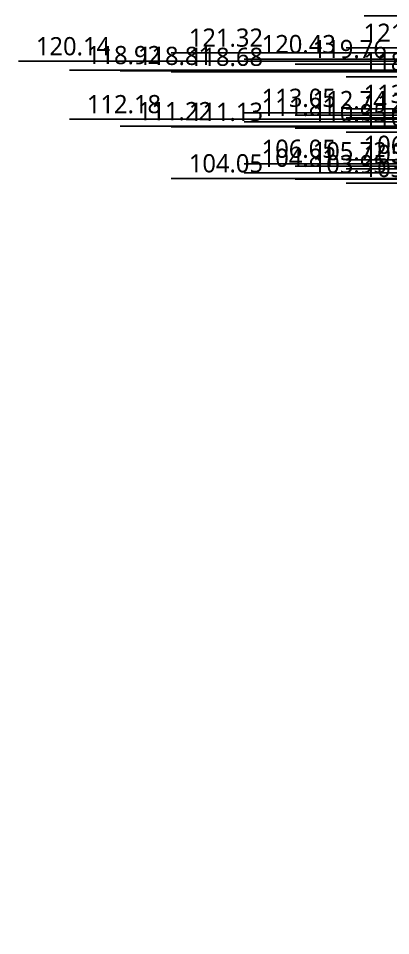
# Model space of a CAD drawing. Header units: millimetres. Extents: x -68 to 445, y -70 to 380.
# Drawn here: x -68 to -16.9, y 92.5 to 218.5 of the extents above; entities that cross this region are included whole.
import ezdxf

# ---------------------------------------------------------------- set-up
doc = ezdxf.new("R2010")
doc.units = ezdxf.units.MM
doc.layers.add('DIM', color=4, linetype='CONTINUOUS', lineweight=13)
doc.layers.add('DIM_MORE', color=3, linetype='CONTINUOUS', lineweight=13)
doc.styles.add('KR', font='malgun.ttf')
doc.dimstyles.new('TOCCATA', dxfattribs={"dimtxt": 2.5, "dimasz": 2, "dimexe": 1.2, "dimexo": 1, "dimgap": 0.8, "dimtad": 1, "dimdsep": 46, "dimtxsty": 'KR', "dimblk": 'ARCHTICK', "dimcen": 2.5, "dimazin": 3, "dimtfac": 0.5, "dimtmove": 2, "dimatfit": 3})

# ---------------------------------------------------------------- blocks, each defined once
blk = doc.blocks.new('_ARCHTICK')
at = {"color": 0, "linetype": 'BYBLOCK', "const_width": 0.15}
blk.add_lwpolyline([(-0.5, -0.5), (0.5, 0.5)], dxfattribs=at)

msp = doc.modelspace()

# ---------------------------------------------------------------- dimensions: what is measured, and where the dimension line sits
at = {"layer": 'DIM'}
for feature_location, offset in [((0, 314.5), (-15, 0)), ((0, 309), (-15, 0)), ((0, 308), (-8, 0)), ((0, 300.7), (-15, 0)), ((0, 296.3), (-8, 0)), ((0, 292.04), (-15, 0)), ((0, 291.14), (-8, 0)), ((0, 286.54), (-8, 0)), ((0, 285.64), (-22, 0)), ((0, 284.01), (-15, 0)), ((0, 283.11), (-8, 0)), ((0, 278.51), (-15, 0)), ((0, 277.61), (-8, 0)), ((0, 244.1), (-8, 0)), ((0, 238.9), (-8, 0)), ((0, 232.8), (-8, 0)), ((0, 228.39), (-22, 0)), ((0, 229.3), (-8, 0)), ((0, 227.11), (-15, 0)), ((0, 224.1), (-8, 0)), ((0, 218.9), (-8, 0)), ((0, 214.49), (-8, 0)), ((0, 212.93), (-22, 0)), ((0, 212.26), (-15, 0)), ((0, 210.51), (-8, 0)), ((0, 205.55), (-22, 0)), ((0, 206.09), (-8, 0)), ((0, 204.31), (-22, 0)), ((0, 205.24), (-15, 0)), ((0, 204.85), (-8, 0)), ((0, 203.45), (-15, 0)), ((0, 202.91), (-8, 0)), ((0, 198.55), (-22, 0)), ((0, 198.22), (-15, 0)), ((0, 199.09), (-8, 0)), ((0, 197.31), (-22, 0)), ((0, 197.85), (-8, 0)), ((0, 196.45), (-15, 0)), ((0, 195.91), (-8, 0))]:
    msp.add_ordinate_dim(feature_location=feature_location, offset=offset, dtype=0, origin=(0, 92.5), dimstyle='TOCCATA', dxfattribs=at).render()
at = {"layer": 'DIM_MORE'}
for feature_location, offset in [((0, 287.85), (-39, 0)), ((0, 287.35), (-32, 0)), ((0, 279.82), (-39, 0)), ((0, 279.32), (-32, 0)), ((0, 230.09), (-39, 0)), ((0, 229.59), (-32, 0)), ((0, 228.88), (-53, 0)), ((0, 228.77), (-46, 0)), ((0, 227.87), (-39, 0)), ((0, 227.61), (-32, 0)), ((0, 213.82), (-32, 0)), ((0, 212.64), (-53, 0)), ((0, 211.42), (-46, 0)), ((0, 211.31), (-39, 0)), ((0, 211.18), (-32, 0)), ((0, 204.68), (-46, 0)), ((0, 203.72), (-39, 0)), ((0, 203.63), (-32, 0)), ((0, 196.55), (-32, 0))]:
    msp.add_ordinate_dim(feature_location=feature_location, offset=offset, dtype=0, origin=(0, 92.5), dimstyle='TOCCATA', dxfattribs=at).render()

doc.saveas('drawing.dxf')
